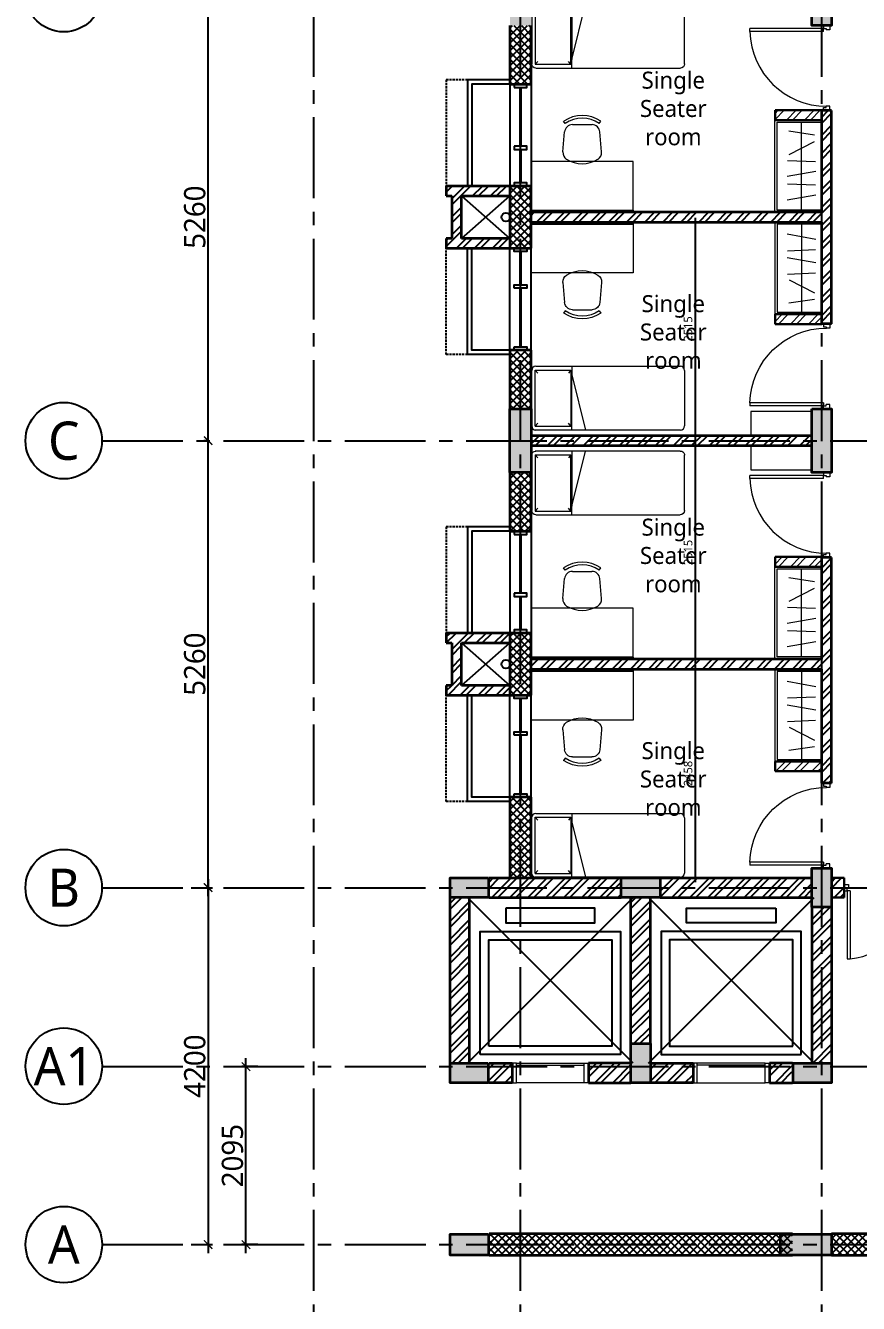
# Model space of a CAD drawing. Header units: millimetres. Extents: x -1107453 to -240403, y -265431 to 143409.
# Drawn here: x -301906 to -292100, y -50503 to -35466 of the extents above; entities that cross this region are included whole.
import ezdxf
from ezdxf.enums import TextEntityAlignment as Align

# ---------------------------------------------------------------- set-up
doc = ezdxf.new("R2010")
doc.units = ezdxf.units.MM
doc.header["$MEASUREMENT"] = 0
doc.linetypes.add('CENTER2', pattern=[28.575, 19.05, -3.175, 3.175, -3.175])
doc.linetypes.add('HIDDEN', pattern=[0.375, 0.25, -0.125])
for name, color, linetype in [('A-Anno-Dims', 7, 'Continuous'), ('A-Anno-Grid Lines', 154, 'Continuous'), ('A-Elevation', 4, 'Continuous'), ('A-Wall Patt', 8, 'Continuous'), ('A-Window', 4, 'Continuous'), ('Anno_Labels', 7, 'Continuous'), ('S-Conc Patt', 9, 'Continuous')]:
    doc.layers.add(name, color=color, linetype=linetype)
for name, color, linetype, lineweight in [('A-Detail Lines', 8, 'Continuous', 25), ('A-Door', 4, 'Continuous', 9), ('A-Wall Sec', 1, 'Continuous', 30), ('column hatch', 12, 'Continuous', 5), ('S-Concrete', 40, 'Continuous', 30), ('text', 7, 'Continuous', 9), ('Wall HATCH', 8, 'Continuous', 15)]:
    doc.layers.add(name, color=color, linetype=linetype, lineweight=lineweight)
doc.layers.add('frntr', color=32, linetype='Continuous', lineweight=15, true_color=0xbd5e00)
doc.layers.add('I-Furniture', color=7, linetype='Continuous', lineweight=15, true_color=0xc76300)
doc.styles.get("Standard").update_dxf_attribs({"font": 'trebuc.ttf'})
doc.dimstyles.new('IIITD_WD_L @ 100', dxfattribs={"dimscale": 100, "dimtxt": 2.5, "dimasz": 1, "dimexe": 0.5, "dimexo": 0.25, "dimgap": 0.3, "dimtad": 1, "dimdec": 0, "dimrnd": 1, "dimzin": 0, "dimdsep": 46, "dimtxsty": 'Standard', "dimblk": 'ARCHTICK', "dimcen": 0.2, "dimdle": 1, "dimclrd": 8, "dimclre": 8, "dimadec": 0, "dimazin": 0, "dimtfac": 1, "dimtdec": 0, "dimtofl": 0, "dimtmove": 0, "dimatfit": 0, "dimfxl": 2, "dimfxlon": 1, "dimtolj": 1, "dimtzin": 0, "dimlwd": -1, "dimlwe": -1, "dimarcsym": 0})
doc.dimstyles.new('IIITD_WD_M @ 100', dxfattribs={"dimscale": 100, "dimtxt": 1, "dimasz": 0.25, "dimexe": 0.25, "dimexo": 0.25, "dimgap": 0.3, "dimtad": 1, "dimdec": 0, "dimrnd": 2.5, "dimzin": 0, "dimdsep": 46, "dimtxsty": 'Standard', "dimblk": 'ARCHTICK', "dimcen": 0.2, "dimdle": 0.5, "dimclrd": 8, "dimclre": 254, "dimadec": 0, "dimazin": 0, "dimtfac": 1, "dimtdec": 0, "dimtofl": 0, "dimtmove": 0, "dimatfit": 0, "dimfxl": 100, "dimtolj": 1, "dimtzin": 0, "dimlwd": -1, "dimlwe": -1, "dimarcsym": 0})
pattern_1 = [(45, (-151.27, -71520.88), (-44.194174, 44.194174), []), (135, (-151.27, -71520.88), (-44.194174, -44.194174), [])]
pattern_2 = [(45, (-807740.9, 84432.88), (-106.066017, 106.066017), []), (45, (-807670.2, 84432.88), (-106.066017, 106.066017), [])]

# ---------------------------------------------------------------- blocks, each defined once
blk = doc.blocks.new('Lift Door')
at = {"layer": 'A-Door'}
for p, q in [((-15860, -5817), (-15860, -6617)), ((-15655, -6617), (-15655, -5817)), ((-15630, -6617), (-15630, -5817))]:
    blk.add_line(p, q, dxfattribs=at)
for points in [[(-15860, -5767), (-15860, -5817), (-15630, -5817), (-15630, -5767)], [(-15860, -6667), (-15860, -6617), (-15630, -6617), (-15630, -6667)]]:
    blk.add_lwpolyline(points, dxfattribs=at)
blk = doc.blocks.new('Lift Room')
at = {"layer": 'A-Detail Lines'}
for p, q in [((-15630, 122925), (-13680, 124875)), ((-15630, 124875), (-13680, 122925))]:
    blk.add_line(p, q, dxfattribs=at)
blk.add_lwpolyline([(-15430, 124625), (-14180, 124625), (-14180, 123175), (-15430, 123175)], close=True, dxfattribs=at)
at = {"layer": 'A-Elevation'}
for points in [[(-15530, 124725), (-14080, 124725), (-14080, 123075), (-15530, 123075)], [(-13805, 124425), (-13980, 124425), (-13980, 123375), (-13805, 123375)]]:
    blk.add_lwpolyline(points, close=True, dxfattribs=at)
blk = doc.blocks.new('ABL_Door_S - 1000 x 2100-11-3 Second Floor Lvl')
at = {"layer": 'A-Door', "color": 5}
for p, q in [((-500, 38), (-450, 38)), ((-500, -38), (-500, 38)), ((-450, 38), (-450, -3)), ((450, 38), (450, -3)), ((500, 38), (450, 38)), ((500, -38), (500, 38)), ((-500, -38), (-465, -38)), ((-465, -3), (-450, -3)), ((-465, -38), (-465, -3)), ((-430, -38), (-465, -38)), ((465, -3), (450, -3)), ((465, -38), (465, -3)), ((500, -38), (465, -38))]:
    blk.add_line(p, q, dxfattribs=at)
at = {"layer": 'A-Door', "color": 5, "lineweight": 18}
for p, q in [((-465, -38), (-465, -903)), ((-430, -38), (-430, -903)), ((-430, -903), (-465, -903))]:
    blk.add_line(p, q, dxfattribs=at)
at = {"layer": 'A-Door'}
blk.add_arc((-450, -2), 900, 271.2981, 359.9894, dxfattribs=at)
blk = doc.blocks.new('W 1200')
at = {"layer": 'A-Window', "linetype": 'HIDDEN', "ltscale": 100}
for p, q in [((552588, 7900), (552588, 9150)), ((552838, 7900), (552588, 7900))]:
    blk.add_line(p, q, dxfattribs=at)
at = {"layer": 'A-Window', "color": 2, "lineweight": 40}
for p, q in [((553463, 8720), (553463, 9110)), ((553463, 7990), (553463, 8680))]:
    blk.add_line(p, q, dxfattribs=at)
at = {"layer": 'A-Window', "color": 5}
for points in [[(553338, 7900), (552838, 7900), (552838, 9150)], [(553338, 7950), (552888, 7950), (552888, 9150)]]:
    blk.add_lwpolyline(points, dxfattribs=at)
at = {"layer": 'A-Window'}
for points in [[(553338, 7950), (553338, 9150)], [(553588, 7950), (553588, 9150)], [(553388, 8680), (553388, 8720), (553538, 8720), (553538, 8680), (553388, 8680)]]:
    blk.add_lwpolyline(points, dxfattribs=at)
for points in [[(553388, 9150), (553538, 9150), (553538, 9110), (553388, 9110)], [(553388, 7990), (553538, 7990), (553538, 7950), (553388, 7950)]]:
    blk.add_lwpolyline(points, close=True, dxfattribs=at)
blk = doc.blocks.new('Door 1200')
at = {"layer": 'A-Door', "color": 5, "lineweight": 18}
for p, q in [((524084, 16182), (524084, 16132)), ((524084, 16182), (524159, 16182)), ((524084, 16132), (524124, 16132)), ((524124, 16147), (524124, 16132)), ((524159, 16147), (524124, 16147)), ((524159, 16182), (524159, 16147)), ((524159, 16147), (524557, 16147)), ((524159, 16112), (524159, 16147)), ((524159, 16112), (524557, 16112)), ((524557, 16147), (524557, 16112)), ((524159, 15052), (524159, 15017)), ((524159, 15052), (524958, 15052)), ((524958, 15017), (524958, 15052)), ((524084, 15032), (524124, 15032)), ((524084, 14982), (524084, 15032)), ((524084, 14982), (524159, 14982)), ((524124, 15017), (524124, 15032)), ((524159, 15017), (524124, 15017)), ((524159, 14982), (524159, 15017)), ((524159, 15017), (524958, 15017))]:
    blk.add_line(p, q, dxfattribs=at)
at = {"layer": 'A-Door', "lineweight": 18}
for centre, radius, start, end in [((524155, 16193), 411, 270.5695, 348.692), ((524157, 14978), 804, 5.3148, 89.8715)]:
    blk.add_arc(centre, radius, start, end, dxfattribs=at)
blk = doc.blocks.new('column 2.03')
at = {"layer": 'S-Conc Patt'}
h = blk.add_hatch(color=256, dxfattribs=at)
h.paths.add_polyline_path([(-391825, -41890), (-391778, -42135), (-392229, -42223), (-392277, -41978)])
h.paths.add_polyline_path([(-417144, -42306), (-417144, -42556), (-417593, -42556), (-417593, -42306)])
h.paths.add_polyline_path([(-386479, -25584), (-386233, -25536), (-386090, -26272), (-386335, -26320)])
h.paths.add_polyline_path([(-385475, -30747), (-385229, -30699), (-385086, -31436), (-385332, -31483)])
h.paths.add_polyline_path([(-394133, -32430), (-393887, -32382), (-393744, -33119), (-393990, -33166)])
h.paths.add_polyline_path([(-395136, -27267), (-394891, -27219), (-394748, -27955), (-394993, -28003)])
h.paths.add_polyline_path([(-417394, -22076), (-417144, -22076), (-417144, -22826), (-417394, -22826)])
h.paths.add_polyline_path([(-417394, -27336), (-417144, -27336), (-417144, -28086), (-417394, -28086)])
h.paths.add_polyline_path([(-417394, -32596), (-417144, -32596), (-417144, -33346), (-417394, -33346)])
h.paths.add_polyline_path([(-426214, -32596), (-425964, -32596), (-425964, -33346), (-426214, -33346)])
h.paths.add_polyline_path([(-426214, -27336), (-425964, -27336), (-425964, -28086), (-426214, -28086)])
h.paths.add_polyline_path([(-399019, -17228), (-398769, -17228), (-398769, -17978), (-399019, -17978)])
h.paths.add_polyline_path([(-399019, -11280), (-398769, -11280), (-398769, -12030), (-399019, -12030)])
h.paths.add_polyline_path([(-399019, -14460), (-398769, -14460), (-398769, -15210), (-399019, -15210)])
h.paths.add_polyline_path([(-415129, -17161), (-415379, -17161), (-415379, -17911), (-415129, -17911)])
h.paths.add_polyline_path([(-415129, -12030), (-415379, -12030), (-415379, -11280), (-415129, -11280)])
h.paths.add_polyline_path([(-415129, -15210), (-415379, -15210), (-415379, -14460), (-415129, -14460)])
h.paths.add_polyline_path([(-427169, -19106), (-426919, -19106), (-426919, -19856), (-427169, -19856)])
h.paths.add_polyline_path([(-421929, -11530), (-421929, -11280), (-422679, -11280), (-422679, -11530)])
h.paths.add_polyline_path([(-422679, -13701), (-422429, -13701), (-422429, -14451), (-422679, -14451)])
h.paths.add_polyline_path([(-428649, -19106), (-428399, -19106), (-428399, -19856), (-428649, -19856)])
h.paths.add_polyline_path([(-428649, -17161), (-428399, -17161), (-428399, -17911), (-428649, -17911)])
h.paths.add_polyline_path([(-422679, -17161), (-422429, -17161), (-422429, -17911), (-422679, -17911)])
h.paths.add_polyline_path([(-417144, -17161), (-417394, -17161), (-417394, -17911), (-417144, -17911)])
h.paths.add_polyline_path([(-420929, -17161), (-420699, -17161), (-420699, -17911), (-420929, -17911)])
h.paths.add_polyline_path([(-386030, -15131), (-385784, -15083), (-385641, -15819), (-385886, -15867)])
h.paths.add_polyline_path([(-390781, -18036), (-390733, -18281), (-391471, -18425), (-391519, -18179)])
h.paths.add_polyline_path([(-387914, -36727), (-387688, -36683), (-387600, -37135), (-387826, -37179)])
h.paths.add_polyline_path([(-389447, -41411), (-389400, -41656), (-389989, -41771), (-390036, -41525)])
h.paths.add_polyline_path([(-422429, -19106), (-422429, -19336), (-423179, -19336), (-423179, -19106)])
h.paths.add_polyline_path([(-383067, -38123), (-383024, -38349), (-383470, -38436), (-383514, -38210)])
h.paths.add_polyline_path([(-387024, -38892), (-386980, -39118), (-387432, -39206), (-387476, -38980)])
h.paths.add_polyline_path([(-383484, -35984), (-383440, -36209), (-383892, -36297), (-383936, -36071)])
h.paths.add_polyline_path([(-385427, -38358), (-385201, -38314), (-385115, -38756), (-385341, -38799)])
h.paths.add_polyline_path([(-385462, -36368), (-385418, -36594), (-385870, -36682), (-385914, -36456)])
h.paths.add_polyline_path([(-422429, -40296), (-422429, -40526), (-422879, -40526), (-422879, -40296)])
h.paths.add_polyline_path([(-422429, -38461), (-422659, -38461), (-422659, -38001), (-422429, -38001)])
h.paths.add_polyline_path([(-426469, -40296), (-426469, -40526), (-426919, -40526), (-426919, -40296)])
h.paths.add_polyline_path([(-426468, -38116), (-426468, -38346), (-426919, -38346), (-426919, -38116)])
h.paths.add_polyline_path([(-424789, -40066), (-424559, -40066), (-424559, -40526), (-424789, -40526)])
h.paths.add_polyline_path([(-424444, -38116), (-424444, -38346), (-424904, -38346), (-424904, -38116)])
h.paths.add_polyline_path([(-390643, -31752), (-390417, -31708), (-390274, -32444), (-390500, -32488)])
h.paths.add_polyline_path([(-389949, -26258), (-389723, -26214), (-389580, -26951), (-389805, -26995)])
h.paths.add_polyline_path([(-390863, -21556), (-390906, -21330), (-390170, -21187), (-390126, -21413)])
h.paths.add_polyline_path([(-393588, -16600), (-393363, -16556), (-393219, -17293), (-393445, -17336)])
h.paths.add_polyline_path([(-420929, -22076), (-420699, -22076), (-420699, -22826), (-420929, -22826)])
h.paths.add_polyline_path([(-386497, -40837), (-386449, -41083), (-387039, -41197), (-387087, -40952)])
h.paths.add_polyline_path([(-422428, -42306), (-422428, -42556), (-423028, -42556), (-423028, -42306)])
h.paths.add_polyline_path([(-387111, -17323), (-386866, -17275), (-386723, -18011), (-386969, -18059)])
h.paths.add_polyline_path([(-419312, -38116), (-419312, -38366), (-419912, -38366), (-419912, -38116)])
h.paths.add_polyline_path([(-426419, -22566), (-426419, -22316), (-427169, -22316), (-427169, -22566)])
h.paths.add_polyline_path([(-382684, -40096), (-382636, -40342), (-383077, -40427), (-383125, -40182)])
h.paths.add_polyline_path([(-419313, -42306), (-419313, -42556), (-419913, -42556), (-419913, -42306)])
h.paths.add_polyline_path([(-426467, -42306), (-426467, -42556), (-426918, -42556), (-426918, -42306)])
h.paths.add_polyline_path([(-399318, -16420), (-399068, -16420), (-399068, -17170), (-399318, -17170)])
h.paths.add_polyline_path([(-399319, -11280), (-399069, -11280), (-399069, -12030), (-399319, -12030)])
h.paths.add_polyline_path([(-414829, -12030), (-415079, -12030), (-415079, -11280), (-414829, -11280)])
h.paths.add_polyline_path([(-415079, -19600), (-414829, -19600), (-414829, -20350), (-415079, -20350)])
h.paths.add_polyline_path([(-399069, -20350), (-399319, -20350), (-399319, -19600), (-399069, -19600)])
h.paths.add_polyline_path([(-404329, -17095), (-404559, -17095), (-404559, -16495), (-404329, -16495)])
h.paths.add_polyline_path([(-415079, -16420), (-414829, -16420), (-414829, -17170), (-415079, -17170)])
h.paths.add_polyline_path([(-409589, -17095), (-409819, -17095), (-409819, -16495), (-409589, -16495)])
h.paths.add_polyline_path([(-390251, -37278), (-390203, -37524), (-390792, -37638), (-390840, -37393)])
h.paths.add_polyline_path([(-391647, -26588), (-391421, -26545), (-391278, -27281), (-391504, -27325)])
h.paths.add_polyline_path([(-420929, -27336), (-420699, -27336), (-420699, -28086), (-420929, -28086)])
h.paths.add_polyline_path([(-420929, -32596), (-420699, -32596), (-420699, -33346), (-420929, -33346)])
h.paths.add_polyline_path([(-399319, -14460), (-399069, -14460), (-399069, -15210), (-399319, -15210)])
h.paths.add_polyline_path([(-404559, -14535), (-404329, -14535), (-404329, -15135), (-404559, -15135)])
h.paths.add_polyline_path([(-409819, -14535), (-409589, -14535), (-409589, -15135), (-409819, -15135)])
h.paths.add_polyline_path([(-414829, -15210), (-415079, -15210), (-415079, -14460), (-414829, -14460)])
h.paths.add_polyline_path([(-391888, -16270), (-391642, -16222), (-391499, -16958), (-391745, -17006)])
h.paths.add_polyline_path([(-397078, -17279), (-396833, -17231), (-396689, -17967), (-396935, -18015)])
h.paths.add_polyline_path([(-428649, -13701), (-428399, -13701), (-428399, -14451), (-428649, -14451)])
h.paths.add_polyline_path([(-385658, -17040), (-385413, -16993), (-385270, -17729), (-385516, -17776)])
h.paths.add_polyline_path([(-386690, -11731), (-386445, -11683), (-386302, -12419), (-386547, -12467)])
h.paths.add_polyline_path([(-392548, -12873), (-392303, -12826), (-392159, -13562), (-392405, -13610)])
h.paths.add_polyline_path([(-392632, -37741), (-392584, -37987), (-393036, -38074), (-393083, -37829)])
h.paths.add_polyline_path([(-388945, -31422), (-388719, -31378), (-388576, -32114), (-388802, -32158)])
h.paths.add_polyline_path([(-386254, -20426), (-386206, -20671), (-386942, -20815), (-386990, -20569)])
h.paths.add_polyline_path([(-392650, -21425), (-392425, -21381), (-392282, -22117), (-392507, -22161)])
h.paths.add_polyline_path([(-396140, -22103), (-395895, -22056), (-395752, -22792), (-395997, -22840)])
h.paths.add_polyline_path([(-404744, -11530), (-404744, -11280), (-404144, -11280), (-404144, -11530)])
h.paths.add_polyline_path([(-410004, -11530), (-410004, -11280), (-409404, -11280), (-409404, -11530)])
h.paths.add_polyline_path([(-404744, -20350), (-404744, -20100), (-404144, -20100), (-404144, -20350)])
h.paths.add_polyline_path([(-410004, -20350), (-410004, -20100), (-409404, -20100), (-409404, -20350)])
h.paths.add_polyline_path([(-423179, -22546), (-423179, -22316), (-422429, -22316), (-422429, -22546)])
h.paths.add_polyline_path([(-422658, -27336), (-422428, -27336), (-422428, -28086), (-422658, -28086)])
h.paths.add_polyline_path([(-417144, -38116), (-417144, -38366), (-417593, -38366), (-417593, -38116)])
h.paths.add_polyline_path([(-422659, -32596), (-422429, -32596), (-422429, -33346), (-422659, -33346)])
h.paths.add_polyline_path([(-393355, -11530), (-393355, -11280), (-392605, -11280), (-392605, -11530)])
at = {"layer": 'S-Concrete', "lineweight": 35}
for points in [[(-422658, -27336), (-422428, -27336), (-422428, -28086), (-422658, -28086), (-422658, -27336)], [(-422659, -32596), (-422429, -32596), (-422429, -33346), (-422659, -33346), (-422659, -32596)], [(-422429, -38461), (-422659, -38461), (-422659, -38001), (-422429, -38001), (-422429, -38461)], [(-426468, -38116), (-426468, -38346), (-426919, -38346), (-426919, -38116), (-426468, -38116)], [(-424444, -38116), (-424444, -38346), (-424904, -38346), (-424904, -38116), (-424444, -38116)], [(-424789, -40066), (-424559, -40066), (-424559, -40526), (-424789, -40526), (-424789, -40066)], [(-426469, -40296), (-426469, -40526), (-426919, -40526), (-426919, -40296), (-426469, -40296)], [(-422429, -40296), (-422429, -40526), (-422879, -40526), (-422879, -40296), (-422429, -40296)], [(-426467, -42306), (-426467, -42556), (-426918, -42556), (-426918, -42306), (-426467, -42306)], [(-422428, -42306), (-422428, -42556), (-423028, -42556), (-423028, -42306), (-422428, -42306)]]:
    blk.add_lwpolyline(points, dxfattribs=at)
blk.add_lwpolyline([(-426214, -32596), (-425964, -32596), (-425964, -33346), (-426214, -33346)], close=True, dxfattribs=at)
blk = doc.blocks.new('_ArchTick')
at = {"color": 0, "linetype": 'ByBlock', "const_width": 0.15}
blk.add_lwpolyline([(-0.5, -0.5), (0.5, 0.5)], dxfattribs=at)
blk = doc.blocks.new('*D874')
at = {"layer": 'A-Detail Lines', "color": 8, "transparency": 16777216}
blk.add_line((-294024, -37728), (-294024, -40343), dxfattribs=at)
at = {"layer": 'A-Detail Lines', "color": 254, "transparency": 16777216}
blk.add_line((-294049, -37778), (-294049, -37778), dxfattribs=at)
at = {"layer": 'A-Detail Lines', "color": 8, "transparency": 16777216, "xscale": 25, "yscale": 25, "zscale": 25}
for p, rotation in [((-294024, -37778), 90), ((-294024, -40293), 270)]:
    blk.add_blockref('_ArchTick', p, dxfattribs=dict(at, rotation=rotation))
at = {"layer": 'A-Detail Lines', "color": 0, "transparency": 16777216, "insert": (-294105, -39036), "char_height": 100, "attachment_point": 5, "rotation": 90}
blk.add_mtext('\\A1;2515', dxfattribs=at)
blk = doc.blocks.new('*D875')
at = {"layer": 'A-Detail Lines', "color": 254, "transparency": 16777216}
blk.add_line((-294049, -40408), (-294049, -40408), dxfattribs=at)
at = {"layer": 'A-Detail Lines', "color": 8, "transparency": 16777216}
blk.add_line((-294024, -40358), (-294024, -42973), dxfattribs=at)
at = {"layer": 'A-Detail Lines', "color": 8, "transparency": 16777216, "xscale": 25, "yscale": 25, "zscale": 25}
for p, rotation in [((-294024, -40408), 90), ((-294024, -42923), 270)]:
    blk.add_blockref('_ArchTick', p, dxfattribs=dict(at, rotation=rotation))
at = {"layer": 'A-Detail Lines', "color": 0, "transparency": 16777216, "insert": (-294105, -41666), "char_height": 100, "attachment_point": 5, "rotation": 90}
blk.add_mtext('\\A1;2515', dxfattribs=at)
blk = doc.blocks.new('*D876')
at = {"layer": 'A-Detail Lines', "color": 8, "transparency": 16777216}
blk.add_line((-294024, -42988), (-294024, -45546), dxfattribs=at)
at = {"layer": 'A-Detail Lines', "color": 254, "transparency": 16777216}
blk.add_line((-294049, -43038), (-294049, -43038), dxfattribs=at)
at = {"layer": 'A-Detail Lines', "color": 8, "transparency": 16777216, "xscale": 25, "yscale": 25, "zscale": 25}
for p, rotation in [((-294024, -43038), 90), ((-294024, -45496), 270)]:
    blk.add_blockref('_ArchTick', p, dxfattribs=dict(at, rotation=rotation))
at = {"layer": 'A-Detail Lines', "color": 0, "transparency": 16777216, "insert": (-294105, -44267), "char_height": 100, "attachment_point": 5, "rotation": 90}
blk.add_mtext('\\A1;2458', dxfattribs=at)
blk = doc.blocks.new('Grid Head')
blk.add_circle((0, 0), 3)
at = {"layer": 'Anno_Labels'}
blk.add_attdef('GRID_NAME', text='', height=3, dxfattribs=at).set_placement((0, 0), align=Align.MIDDLE_CENTER)
blk = doc.blocks.new('*D1097')
at = {"layer": 'A-Anno-Dims', "color": 8, "transparency": 16777216}
for p, q in [((507968, -6933), (507968, -1473)), ((507968, -1573), (507918, -1573)), ((507968, -6833), (508018, -6833))]:
    blk.add_line(p, q, dxfattribs=at)
at = {"layer": 'A-Anno-Dims', "color": 8, "transparency": 16777216, "xscale": 100, "yscale": 100, "zscale": 100}
for p, rotation in [((507968, -1573), 90), ((507968, -6833), 270)]:
    blk.add_blockref('_ArchTick', p, dxfattribs=dict(at, rotation=rotation))
at = {"layer": 'A-Anno-Dims', "color": 0, "transparency": 16777216, "insert": (507811, -4203), "char_height": 250, "attachment_point": 5, "rotation": 90}
blk.add_mtext('\\A1;5260', dxfattribs=at)
blk = doc.blocks.new('_Open90')
at = {"color": 0, "linetype": 'ByBlock', "lineweight": -2}
for p, q in [((0, 0), (-1, 0)), ((-0.5, 0.5), (0, 0)), ((0, 0), (-0.5, -0.5))]:
    blk.add_line(p, q, dxfattribs=at)
blk = doc.blocks.new('*D1115')
at = {"layer": 'A-Anno-Dims', "color": 8, "transparency": 16777216}
for p, q in [((507968, -1673), (507968, 3787)), ((507768, 3687), (508018, 3687)), ((507968, -1573), (507918, -1573))]:
    blk.add_line(p, q, dxfattribs=at)
at = {"layer": 'A-Anno-Dims', "color": 8, "transparency": 16777216, "xscale": 100, "yscale": 100, "zscale": 100}
for p, rotation in [((507968, 3687), 90), ((507968, -1573), 270)]:
    blk.add_blockref('_ArchTick', p, dxfattribs=dict(at, rotation=rotation))
at = {"layer": 'A-Anno-Dims', "color": 0, "transparency": 16777216, "insert": (507811, 1057), "char_height": 250, "attachment_point": 5, "rotation": 90}
blk.add_mtext('\\A1;5260', dxfattribs=at)
blk = doc.blocks.new('*D1123')
at = {"layer": 'A-Anno-Dims', "color": 8, "transparency": 16777216}
for p, q in [((507968, -6733), (507968, -11133)), ((507768, -6833), (508018, -6833)), ((507768, -11033), (508018, -11033))]:
    blk.add_line(p, q, dxfattribs=at)
at = {"layer": 'A-Anno-Dims', "color": 8, "transparency": 16777216, "xscale": 100, "yscale": 100, "zscale": 100}
for p, rotation in [((507968, -6833), 90), ((507968, -11033), 270)]:
    blk.add_blockref('_ArchTick', p, dxfattribs=dict(at, rotation=rotation))
at = {"layer": 'A-Anno-Dims', "color": 0, "transparency": 16777216, "insert": (507811, -8933), "char_height": 250, "attachment_point": 5, "rotation": 90}
blk.add_mtext('\\A1;4200', dxfattribs=at)
blk = doc.blocks.new('*D1132')
at = {"layer": 'A-Anno-Dims', "color": 8, "transparency": 16777216}
for p, q in [((508413, -11133), (508413, -8838)), ((508551, -8938), (508363, -8938)), ((508551, -11033), (508363, -11033))]:
    blk.add_line(p, q, dxfattribs=at)
at = {"layer": 'A-Anno-Dims', "color": 8, "transparency": 16777216, "xscale": 100, "yscale": 100, "zscale": 100}
for p, rotation in [((508413, -8938), 90), ((508413, -11033), 270)]:
    blk.add_blockref('_ArchTick', p, dxfattribs=dict(at, rotation=rotation))
at = {"layer": 'A-Anno-Dims', "color": 0, "transparency": 16777216, "insert": (508255, -9986), "char_height": 250, "attachment_point": 5, "rotation": 90}
blk.add_mtext('\\A1;2095', dxfattribs=at)
blk = doc.blocks.new('A$C4AD23F1D')
at = {"layer": 'I-Furniture', "true_color": 0xff4dff}
blk.add_hatch(color=211, dxfattribs=at).paths.add_polyline_path([(0, 25), (0, 0), (1200, 0), (1200, 25)])
at = {"layer": 'frntr', "color": 203, "true_color": 0xb63cc3}
blk.add_lwpolyline([(0, 0), (1200, 0), (1200, 25), (0, 25)], close=True, dxfattribs=at)
blk = doc.blocks.new('A$C0E3E786B')
at = {"layer": 'I-Furniture', "ltscale": 0.1}
for p, q in [((-1905, 916), (-205, 916)), ((-1481, 916), (-1481, 816)), ((-1955, 216), (-1955, 866)), ((-1915, 872), (-1881, 837)), ((-1915, 872), (-1495, 872)), ((-1915, 211), (-1915, 872)), ((-1495, 872), (-1521, 837)), ((-1495, 872), (-1495, 211)), ((-1481, 166), (-1481, 816)), ((-1481, 816), (-1320, 166)), ((-155, 866), (-155, 216)), ((-1915, 211), (-1881, 246)), ((-1915, 211), (-1495, 211)), ((-1915, 166), (-1915, 167)), ((-205, 166), (-1915, 166)), ((-1495, 211), (-1521, 246))]:
    blk.add_line(p, q, dxfattribs=at)
for centre, start, end in [((-1905, 866), 90, 180), ((-205, 866), 0, 90), ((-1905, 216), 180, 270), ((-205, 216), 270, 0)]:
    blk.add_arc(centre, 50, start, end, dxfattribs=at)
blk = doc.blocks.new('A$C30AF02BA')
at = {"layer": 'I-Furniture', "color": 9, "ltscale": 0.1, "true_color": 0xbababa}
for p, q in [((-224, 28), (-224, 1063)), ((-73, 913), (-374, 958)), ((-369, 684), (-70, 837)), ((-390, 615), (-60, 601)), ((-55, 482), (-393, 423)), ((-390, 340), (-60, 326)), ((-55, 207), (-393, 147))]:
    blk.add_line(p, q, dxfattribs=at)
at = {"layer": 'I-Furniture', "ltscale": 0.1}
blk.add_lwpolyline([(-537, 3), (-537, 1088), (13, 1088), (13, 3)], close=True, dxfattribs=at)
blk.add_lwpolyline([(13, 28), (-512, 28), (-512, 1063), (13, 1063)], dxfattribs=at)
blk = doc.blocks.new('chair1')
at = {"layer": 'I-Furniture'}
for p, q in [((-320, 228), (-84, 207)), ((16, 201), (42, 219)), ((1, 115), (1, -115)), ((-320, -228), (-84, -207)), ((16, -201), (42, -219))]:
    blk.add_line(p, q, dxfattribs=at)
for centre, radius, start, end in [((-108, 0), 351, 148.407, 211.593), ((-328, 135), 92.9, 85.0303, 148.407), ((-92, 115), 92.9, 0, 85.0303), ((-278, 0), 356, 325.6197, 34.3803), ((-278, 0), 387, 325.6197, 34.3803), ((-92, -115), 92.9, 274.9697, 0), ((-328, -135), 92.9, 211.593, 274.9697)]:
    blk.add_arc(centre, radius, start, end, dxfattribs=at)
blk = doc.blocks.new('RRRR')
at = {"layer": 'Wall HATCH'}
h = blk.add_hatch(dxfattribs=at)
h.set_pattern_fill('ANSI32', color=256, scale=400, angle=360, style=0)
h.paths.add_polyline_path([(-87944, 22553), (-88494, 22553), (-88494, 22668), (-87944, 22668)])
at = {"layer": 'A-Wall Sec'}
for p, q in [((-87944, 22668), (-88494, 22668)), ((-88494, 22553), (-88494, 22668)), ((-87944, 22553), (-88494, 22553))]:
    blk.add_line(p, q, dxfattribs=at)
at = {"layer": 'I-Furniture', "ltscale": 0.1}
blk.add_lwpolyline([(-91364, 23756), (-90164, 23756), (-90164, 23156), (-91364, 23156)], close=True, dxfattribs=at)
at = {"layer": 'I-Furniture', "xscale": -1, "rotation": 180}
blk.add_blockref('A$C30AF02BA', (-87958, 23756), dxfattribs=at)
at = {"layer": 'I-Furniture', "ltscale": 0.1, "xscale": -1, "rotation": 90}
blk.add_blockref('chair1', (-90764, 22723), dxfattribs=at)
at = {"layer": 'I-Furniture'}
blk.add_blockref('A$C0E3E786B', (-89404, 21140), dxfattribs=at)
blk = doc.blocks.new('sss')
at = {"layer": 'Wall HATCH'}
h = blk.add_hatch(dxfattribs=at)
h.set_pattern_fill('ANSI32', color=256, scale=400, angle=360, style=0)
h.set_pattern_definition([(45, (12972.95, 6724.33), (-106.06602, 106.06602), []), (45, (13043.66, 6724.33), (-106.06602, 106.06602), [])])
h.paths.add_polyline_path([(-74971, 29278), (-75521, 29278), (-75521, 29393), (-74971, 29393)])
at = {"layer": 'A-Wall Sec'}
for p, q in [((-74971, 29393), (-75521, 29393)), ((-75521, 29278), (-75521, 29393)), ((-74971, 29278), (-75521, 29278))]:
    blk.add_line(p, q, dxfattribs=at)
at = {"layer": 'frntr', "color": 203, "true_color": 0xb63cc3}
blk.add_lwpolyline([(-78391, 28190), (-77191, 28190), (-77191, 28215), (-78391, 28215)], close=True, dxfattribs=at)
at = {"layer": 'I-Furniture', "ltscale": 0.1}
blk.add_lwpolyline([(-78391, 28190), (-77191, 28190), (-77191, 28790), (-78391, 28790)], close=True, dxfattribs=at)
at = {"layer": 'I-Furniture', "extrusion": (0, 0, -1), "zscale": -1, "rotation": 180}
blk.add_blockref('A$C0E3E786B', (76431, 30806), dxfattribs=at)
at = {"layer": 'I-Furniture', "ltscale": 0.1, "rotation": 90}
blk.add_blockref('chair1', (-77791, 29223), dxfattribs=at)
at = {"layer": 'I-Furniture'}
blk.add_blockref('A$C30AF02BA', (-74985, 28189), dxfattribs=at)
at = {"layer": 'I-Furniture', "color": 32, "true_color": 0xd67c2e, "xscale": -1, "rotation": 180}
blk.add_blockref('A$C4AD23F1D', (-78391, 28215), dxfattribs=at)
blk = doc.blocks.new('Grid Girls Hostel')
at = {"layer": 'A-Anno-Grid Lines', "linetype": 'CENTER2', "ltscale": 50}
for p, q in [((509211, -13007.2), (509211, 21502.3)), ((515191, -13007.2), (515191, 21502.3)), ((511646, -13007.2), (511646, 9546.2)), ((506718.2, -1573.2), (521493.2, -1573.2)), ((506718.2, -6833.2), (521493.2, -6833.2)), ((506718.9, -8938.2), (523989.5, -8938.2)), ((506718.9, -11033.2), (521493.9, -11033.2))]:
    blk.add_line(p, q, dxfattribs=at)
at = {"layer": 'A-Anno-Dims'}
ref = blk.add_blockref('Grid Head', (506268.2, 3686.8), dxfattribs=dict(at, xscale=150, yscale=150, zscale=150))
ref.add_attrib('GRID_NAME', 'D', dxfattribs={"layer": '0', "height": 450}).set_placement((506268.2, 3686.8), align=Align.MIDDLE_CENTER)
ref = blk.add_blockref('Grid Head', (506268.2, -1573.2), dxfattribs=dict(at, xscale=150, yscale=150, zscale=150))
ref.add_attrib('GRID_NAME', 'C', dxfattribs={"layer": '0', "height": 450}).set_placement((506268.2, -1573.2), align=Align.MIDDLE_CENTER)
ref = blk.add_blockref('Grid Head', (506268.2, -6833.2), dxfattribs=dict(at, xscale=150, yscale=150, zscale=150))
ref.add_attrib('GRID_NAME', 'B', dxfattribs={"layer": '0', "height": 450}).set_placement((506268.2, -6833.2), align=Align.MIDDLE_CENTER)
ref = blk.add_blockref('Grid Head', (506268.9, -8933.2), dxfattribs=dict(at, xscale=150, yscale=150, zscale=150))
ref.add_attrib('GRID_NAME', 'A1', dxfattribs={"layer": '0', "height": 450}).set_placement((506268.9, -8933.2), align=Align.MIDDLE_CENTER)
ref = blk.add_blockref('Grid Head', (506268.9, -11033.2), dxfattribs=dict(at, xscale=150, yscale=150, zscale=150))
ref.add_attrib('GRID_NAME', 'A', dxfattribs={"layer": '0', "height": 450}).set_placement((506268.9, -11033.2), align=Align.MIDDLE_CENTER)
for base, p1, p2, override, picture, middle in [((507968.2, 3686.8), (507968.2, -1573.2), (506718.2, 3686.8), {"dimtmove": 1, "dimldrblk": 'Open90', "dimarcsym": 1}, '*D1115', (507810.6, 1056.8)), ((507968.2, -1573.2), (507968.2, -6833.2), (507968.2, -1573.2), {"dimldrblk": 'Open90', "dimarcsym": 1}, '*D1097', (507810.6, -4203.2)), ((507968.2, -11033.2), (506718.2, -6833.2), (506718.9, -11033.2), {"dimldrblk": 'Open90', "dimarcsym": 1}, '*D1123', (507811, -8933.2)), ((508413, -8938.2), (508576.5, -11033.2), (508576.5, -8938.2), {"dimldrblk": 'Open90', "dimarcsym": 1}, '*D1132', (508255.4, -9985.7))]:
    dim = blk.add_linear_dim(base=base, p1=p1, p2=p2, angle=90, dimstyle='IIITD_WD_L @ 100', override=override, dxfattribs=at)
    dim.commit()
    dim.dimension.update_dxf_attribs({"geometry": picture, "text_midpoint": middle})

msp = doc.modelspace()

# ---------------------------------------------------------------- hatches: boundary and pattern name
at = {"layer": 'A-Wall Patt'}
h = msp.add_hatch(dxfattribs=at)
h.set_pattern_fill('ANSI37', color=256, scale=500, style=0)
h.set_pattern_definition(pattern_1)
h.paths.add_polyline_path([(-295952.7, -44545.7), (-296202.7, -44545.7), (-296202.7, -45495.7), (-295952.7, -45495.7)])
h.paths.add_polyline_path([(-295952.7, -42615.7), (-296202.7, -42615.7), (-296202.7, -43345.7), (-295952.7, -43345.7)])
h.paths.add_polyline_path([(-295952.7, -40725.7), (-296202.7, -40725.7), (-296202.7, -41415.7), (-295952.7, -41415.7)])
h.paths.add_polyline_path([(-295952.7, -39285.7), (-296202.7, -39285.7), (-296202.7, -39975.7), (-295952.7, -39975.7)])
h.paths.add_polyline_path([(-295952.7, -37355.7), (-296202.7, -37355.7), (-296202.7, -38085.7), (-295952.7, -38085.7)])
h.paths.add_polyline_path([(-295952.7, -35465.7), (-296202.7, -35465.7), (-296202.7, -36155.7), (-295952.7, -36155.7)])
h.paths.add_polyline_path([(-295952.7, -34025.7), (-296202.7, -34025.7), (-296202.7, -34715.7), (-295952.7, -34715.7)])
h.paths.add_polyline_path([(-295952.7, -32095.7), (-296202.7, -32095.7), (-296202.7, -32825.7), (-295952.7, -32825.7)])
h = msp.add_hatch(dxfattribs=at)
h.set_pattern_fill('ANSI32', color=256, scale=400, angle=360, style=0)
h.set_pattern_definition(pattern_2)
h.paths.add_polyline_path([(-296202.7, -37970.7), (-296772.7, -37970.7), (-296772.7, -37470.7), (-296202.7, -37470.7)], flags=16)
h.paths.add_polyline_path([(-296202.7, -38085.7), (-296202.7, -37355.7), (-296952.7, -37355.7), (-296952.7, -37470.7), (-296887.7, -37470.7), (-296887.7, -37970.7), (-296952.7, -37970.7), (-296952.7, -38085.7)])
h.paths.add_polyline_path([(-292532, -38975.7), (-292417, -38975.7), (-292417, -36465.7), (-292532, -36465.7), (-292532, -37663.2), (-295952.7, -37663.2), (-295952.7, -37778.2), (-292532, -37778.2)])
h = msp.add_hatch(dxfattribs=at)
h.set_pattern_fill('ANSI32', color=256, scale=400, angle=360, style=0)
h.set_pattern_definition(pattern_2)
h.paths.add_polyline_path([(-292647.7, -40293.2), (-295952.7, -40293.2), (-295952.7, -40408.2), (-292647.7, -40408.2)])
h = msp.add_hatch(dxfattribs=at)
h.set_pattern_fill('ANSI32', color=256, scale=400, angle=360, style=0)
h.set_pattern_definition(pattern_2)
h.paths.add_polyline_path([(-296202, -43230.7), (-296772, -43230.7), (-296772, -42730.7), (-296202, -42730.7)], flags=16)
h.paths.add_polyline_path([(-296202, -42980.7, -1), (-296302, -42980.7, -1)], flags=0)
h.paths.add_polyline_path([(-296202, -42980.7, -1), (-296302, -42980.7, -1)], flags=0)
h.paths.add_polyline_path([(-296202.7, -43345.7), (-296202.7, -42615.7), (-296952, -42615.7), (-296952, -42730.7), (-296887, -42730.7), (-296887, -43230.7), (-296952, -43230.7), (-296952, -43345.7)])
h.paths.add_polyline_path([(-292417, -41725.7), (-292532, -41725.7), (-292532, -42923.2), (-295952, -42923.2), (-295952, -42615.7), (-295952.7, -42615.7), (-295952.7, -43345.7), (-295952, -43345.7), (-295952, -43038.2), (-292532, -43038.2), (-292532, -44380.7), (-292417, -44380.7)])
h = msp.add_hatch(dxfattribs=at)
h.set_pattern_fill('ANSI32', color=256, scale=400, angle=360, style=0)
h.set_pattern_definition([(45, (-807740.9, 21222.52), (-106.066017, 106.066017), []), (45, (-807670.2, 21222.52), (-106.066017, 106.066017), [])])
h.paths.add_polyline_path([(-292267.7, -45495.7), (-292417.7, -45495.7), (-292417.7, -45725.7), (-292267.7, -45725.7)])
h.paths.add_polyline_path([(-292647.7, -45495.7), (-294432.7, -45495.4), (-294432.7, -45725.4), (-292647.7, -45725.7)])
h.paths.add_polyline_path([(-292417.7, -45840.7), (-292647.7, -45840.7), (-292647.7, -47650.4), (-292622.5, -47675.7), (-292417.7, -47675.7)])
h.paths.add_polyline_path([(-292882.7, -47675.7), (-293147.7, -47675.7), (-293147.7, -47905.7), (-292882.7, -47905.7)])
h.paths.add_polyline_path([(-294047.7, -47675.7), (-294547.7, -47675.7), (-294547.7, -47905.7), (-294047.7, -47905.7)])
h.paths.add_polyline_path([(-294777.7, -47675.7), (-295277.7, -47675.7), (-295277.7, -47905.7), (-294777.7, -47905.7)])
h.paths.add_polyline_path([(-296177.7, -47675.7), (-296447.7, -47675.7), (-296447.7, -47905.7), (-296177.7, -47905.7)])
h.paths.add_polyline_path([(-296677.7, -45750.4), (-296702.8, -45725.4), (-296907.7, -45725.4), (-296907.7, -47675.7), (-296703, -47675.7), (-296677.7, -47650.4)])
h.paths.add_polyline_path([(-294547.7, -45750.4), (-294572.7, -45725.4), (-294752.8, -45725.4), (-294777.7, -45750.4), (-294777.7, -47445.7), (-294547.7, -47445.7)])
h.paths.add_polyline_path([(-295952.7, -45495.4), (-295952.7, -45495.7), (-296202.7, -45495.7), (-296202.7, -45495.4), (-296447.7, -45495.4), (-296447.7, -45725.4), (-294892.7, -45725.4), (-294892.7, -45495.4)])
h = msp.add_hatch(dxfattribs=at)
h.set_pattern_fill('ANSI37', color=256, scale=500, style=0)
h.set_pattern_definition([(45, (-151.27, -1435.25), (-44.194174, 44.194174), []), (135, (-151.27, -1435.25), (-44.194174, -44.194174), [])])
h.paths.add_polyline_path([(-292877, -49685.7), (-296447, -49685.7), (-296447, -49935.7), (-292877, -49935.7)])
h = msp.add_hatch(dxfattribs=at)
h.set_pattern_fill('ANSI37', color=256, scale=500, style=0)
h.set_pattern_definition(pattern_1)
h.paths.add_polyline_path([(-289902, -49685.7), (-292417, -49685.7), (-292417, -49935.7), (-289902, -49935.7)])

# ---------------------------------------------------------------- linework, layer by layer
at = {"layer": 'A-Detail Lines', "ltscale": 15}
for p, q in [((-296772.7, -37470.7), (-296202.7, -37970.7)), ((-296772.7, -37970.7), (-296202.7, -37470.7)), ((-296772.7, -42730.7), (-296202.7, -43230.7)), ((-296772.7, -43230.7), (-296202.7, -42730.7))]:
    msp.add_line(p, q, dxfattribs=at)
at = {"layer": 'A-Detail Lines'}
for centre in [(-296252.7, -37720.7), (-296252.7, -42980.7)]:
    msp.add_circle(centre, 50, dxfattribs=at)
at = {"layer": 'A-Wall Sec', "lineweight": 35}
for p, q in [((-296202.7, -35465.7), (-296202.7, -36155.7)), ((-295952.7, -36155.7), (-295952.7, -35465.7)), ((-296202.7, -36155.7), (-295952.7, -36155.7)), ((-292532, -37663.2), (-292532, -36465.7)), ((-292417, -36465.7), (-292532, -36465.7)), ((-292417, -38975.7), (-292417, -36465.7)), ((-295952.7, -37355.7), (-296952.7, -37355.7)), ((-296952.7, -37355.7), (-296952.7, -37470.7)), ((-296202.7, -37355.7), (-296202.7, -38085.7)), ((-295952.7, -38085.7), (-295952.7, -37355.7)), ((-296952.7, -37470.7), (-296887.7, -37470.7)), ((-296887.7, -37470.7), (-296887.7, -37970.7)), ((-296772.7, -37470.7), (-296202.7, -37470.7)), ((-296772.7, -37970.7), (-296772.7, -37470.7)), ((-292532, -37663.2), (-295952, -37663.2)), ((-295952, -37778.2), (-292532, -37778.2)), ((-292532, -38975.7), (-292532, -37778.2)), ((-296887.7, -37970.7), (-296952.7, -37970.7)), ((-296952.7, -37970.7), (-296952.7, -38085.7)), ((-296202.7, -37970.7), (-296772.7, -37970.7)), ((-296952.7, -38085.7), (-295952.7, -38085.7)), ((-292417, -38975.7), (-292532, -38975.7)), ((-296202.7, -39285.7), (-296202.7, -39975.7)), ((-295952.7, -39285.7), (-296202.7, -39285.7)), ((-295952.7, -39975.7), (-295952.7, -39285.7)), ((-292647, -40293.2), (-295952.7, -40293.2)), ((-295952.7, -40408.2), (-292647, -40408.2)), ((-296202.7, -40725.7), (-296202.7, -41415.7)), ((-295952.7, -41415.7), (-295952.7, -40725.7)), ((-296202.7, -41415.7), (-295952.7, -41415.7)), ((-292532, -42923.2), (-292532, -41725.7)), ((-292417, -41725.7), (-292532, -41725.7)), ((-292417, -44380.7), (-292417, -41725.7)), ((-295952.7, -42615.7), (-296952.7, -42615.7)), ((-296952.7, -42615.7), (-296952.7, -42730.7)), ((-296202.7, -42615.7), (-296202.7, -43345.7)), ((-295952.7, -43345.7), (-295952.7, -42615.7)), ((-296952.7, -42730.7), (-296887.7, -42730.7)), ((-296887.7, -42730.7), (-296887.7, -43230.7)), ((-296772.7, -42730.7), (-296202.7, -42730.7)), ((-296772.7, -43230.7), (-296772.7, -42730.7)), ((-292532, -42923.2), (-295952, -42923.2)), ((-295952, -43038.2), (-292532, -43038.2)), ((-292532, -44380.7), (-292532, -43038.2)), ((-296887.7, -43230.7), (-296952.7, -43230.7)), ((-296952.7, -43230.7), (-296952.7, -43345.7)), ((-296202.7, -43230.7), (-296772.7, -43230.7)), ((-296952.7, -43345.7), (-295952.7, -43345.7)), ((-292417, -44380.7), (-292532, -44380.7)), ((-295952.7, -44545.7), (-296202.7, -44545.7)), ((-296202.7, -44545.7), (-296202.7, -45495.7)), ((-295952.7, -45495.7), (-295952.7, -44545.7)), ((-296447.7, -45495.7), (-294892.7, -45495.7)), ((-294432.7, -45495.7), (-292647.7, -45495.9)), ((-296907.7, -47675.7), (-296907.7, -45725.4)), ((-296677.7, -47675.7), (-296677.7, -45725.4)), ((-296447.7, -45725.7), (-294892.7, -45725.7)), ((-294777.7, -47445.7), (-294777.7, -45725.4)), ((-294547.7, -47445.7), (-294547.7, -45725.4)), ((-294432.8, -45725.7), (-292647.8, -45725.9)), ((-292647.7, -45840.7), (-292647.7, -47675.7)), ((-292417.7, -45840.7), (-292417.7, -47675.7)), ((-296447.7, -47675.7), (-296177.7, -47675.7)), ((-296177.7, -47675.7), (-296177.7, -47905.7)), ((-294777.7, -47675.7), (-295277.7, -47675.7)), ((-295277.7, -47675.7), (-295277.7, -47905.7)), ((-294547.7, -47675.7), (-294047.7, -47675.7)), ((-294047.7, -47675.7), (-294047.7, -47905.7)), ((-292877.7, -47675.7), (-293147.7, -47675.7)), ((-293147.7, -47675.7), (-293147.7, -47905.7)), ((-296177.7, -47905.7), (-296447.7, -47905.7)), ((-295277.7, -47905.7), (-294777.7, -47905.7)), ((-294047.7, -47905.7), (-294547.7, -47905.7)), ((-293147.7, -47905.7), (-292877.7, -47905.7)), ((-292877, -49685.7), (-296447, -49685.7)), ((-289902, -49685.7), (-292417, -49685.7)), ((-296447, -49935.7), (-292877, -49935.7)), ((-292417, -49935.7), (-289902, -49935.7))]:
    msp.add_line(p, q, dxfattribs=at)
at = {"layer": 'A-Wall Sec'}
for p, q in [((-292417.7, -45495.9), (-292267.7, -45495.9)), ((-292267.7, -45495.9), (-292267.7, -45725.9)), ((-292417.7, -45725.9), (-292267.7, -45725.9))]:
    msp.add_line(p, q, dxfattribs=at)
at = {"layer": 'I-Furniture'}
for points in [[(-293367.7, -40293.2), (-292647.7, -40293.2), (-292647.7, -40008.2), (-293367.7, -40008.2)], [(-293367, -40693.2), (-292647, -40693.2), (-292647, -40408.2), (-293367, -40408.2)]]:
    msp.add_lwpolyline(points, close=True, dxfattribs=at)

# ---------------------------------------------------------------- block references
for name, p in [('sss', (-217560.7, -65855.8)), ('RRRR', (-204587.7, -61531.4)), ('sss', (-217561, -71112.1)), ('RRRR', (-204588.1, -66794.4))]:
    msp.add_blockref(name, p)
at = {"layer": 'A-Anno-Grid Lines'}
msp.add_blockref('Grid Girls Hostel', (-807723.7, -38777.5), dxfattribs=at)
at = {"layer": 'A-Detail Lines', "rotation": 90}
msp.add_blockref('Lift Room', (-171827.4, -32045.4), dxfattribs=at)
at = {"layer": 'A-Detail Lines', "xscale": -1, "rotation": 270}
msp.add_blockref('Lift Room', (-417498, -32045.4), dxfattribs=at)
at = {"layer": 'A-Door'}
for name, p, rotation in [('ABL_Door_S - 1000 x 2100-11-3 Second Floor Lvl', (-292475.2, -35965.7), 270), ('ABL_Door_S - 1000 x 2100-11-3 Second Floor Lvl', (-292475.2, -41225.7), 270), ('Lift Door', (-299815, -32045.7), 90)]:
    msp.add_blockref(name, p, dxfattribs=dict(at, rotation=rotation))
at = {"layer": 'A-Door', "xscale": -1, "rotation": 270}
for name, p in [('ABL_Door_S - 1000 x 2100-11-3 Second Floor Lvl', (-292475.2, -39475.7)), ('ABL_Door_S - 1000 x 2100-11-3 Second Floor Lvl', (-292475.2, -44880.7)), ('Lift Door', (-289510.5, -32045.7))]:
    msp.add_blockref(name, p, dxfattribs=at)
at = {"layer": 'column hatch', "xscale": -1, "rotation": 180.0000000008337}
for p in [(-849540.6, -28205.3), (-849540.6, -33465.3)]:
    msp.add_blockref('W 1200', p, dxfattribs=at)
at = {"layer": 'column hatch'}
for name, p, rotation in [('W 1200', (-849540.6, -47236), 359.9999999991662), ('W 1200', (-849540.6, -52496), 359.9999999991662), ('Door 1200', (-307250.1, 478510.7), 270)]:
    msp.add_blockref(name, p, dxfattribs=dict(at, rotation=rotation))
at = {"layer": 'I-Furniture', "color": 32, "true_color": 0xd67c2e, "xscale": -1, "rotation": 180}
msp.add_blockref('A$C4AD23F1D', (-295952, -37637.5), dxfattribs=at)
at = {"layer": 'I-Furniture', "color": 32, "true_color": 0xd67c2e}
for p in [(-295952, -37803.2), (-295952, -43063.2)]:
    msp.add_blockref('A$C4AD23F1D', p, dxfattribs=at)
at = {"layer": 'S-Conc Patt'}
msp.add_blockref('column 2.03', (130010.8, -7380), dxfattribs=at)

# ---------------------------------------------------------------- texts
at = {"layer": 'text', "lineweight": 35, "char_height": 200, "width": 1506.419, "attachment_point": 5}
for insert in [(-294279.5, -36442.8), (-294279.2, -39072.8), (-294279.5, -41702.8), (-294279.9, -44332.8)]:
    msp.add_mtext('Single Seater room', dxfattribs=dict(at, insert=insert))

# ---------------------------------------------------------------- dimensions: what is measured, and where the dimension line sits
at = {"layer": 'A-Detail Lines'}
for base, p1, p2, picture, middle in [((-294024, -40293.2), (-294024, -37778.2), (-294024, -40293.2), '*D874', (-294104.9, -39035.7)), ((-294024, -42923.2), (-294024, -40408.2), (-294024, -42923.2), '*D875', (-294104.9, -41665.7)), ((-294024.3768, -45495.7191), (-294024.0312, -43038.1617), (-294024.3768, -45495.7191), '*D876', (-294105.2522, -44266.9404))]:
    dim = msp.add_linear_dim(base=base, p1=p1, p2=p2, angle=90, dimstyle='IIITD_WD_M @ 100', override={"dimfxl": 2}, dxfattribs=at)
    dim.commit()
    dim.dimension.update_dxf_attribs({"geometry": picture, "text_midpoint": middle})

doc.saveas('drawing.dxf')
